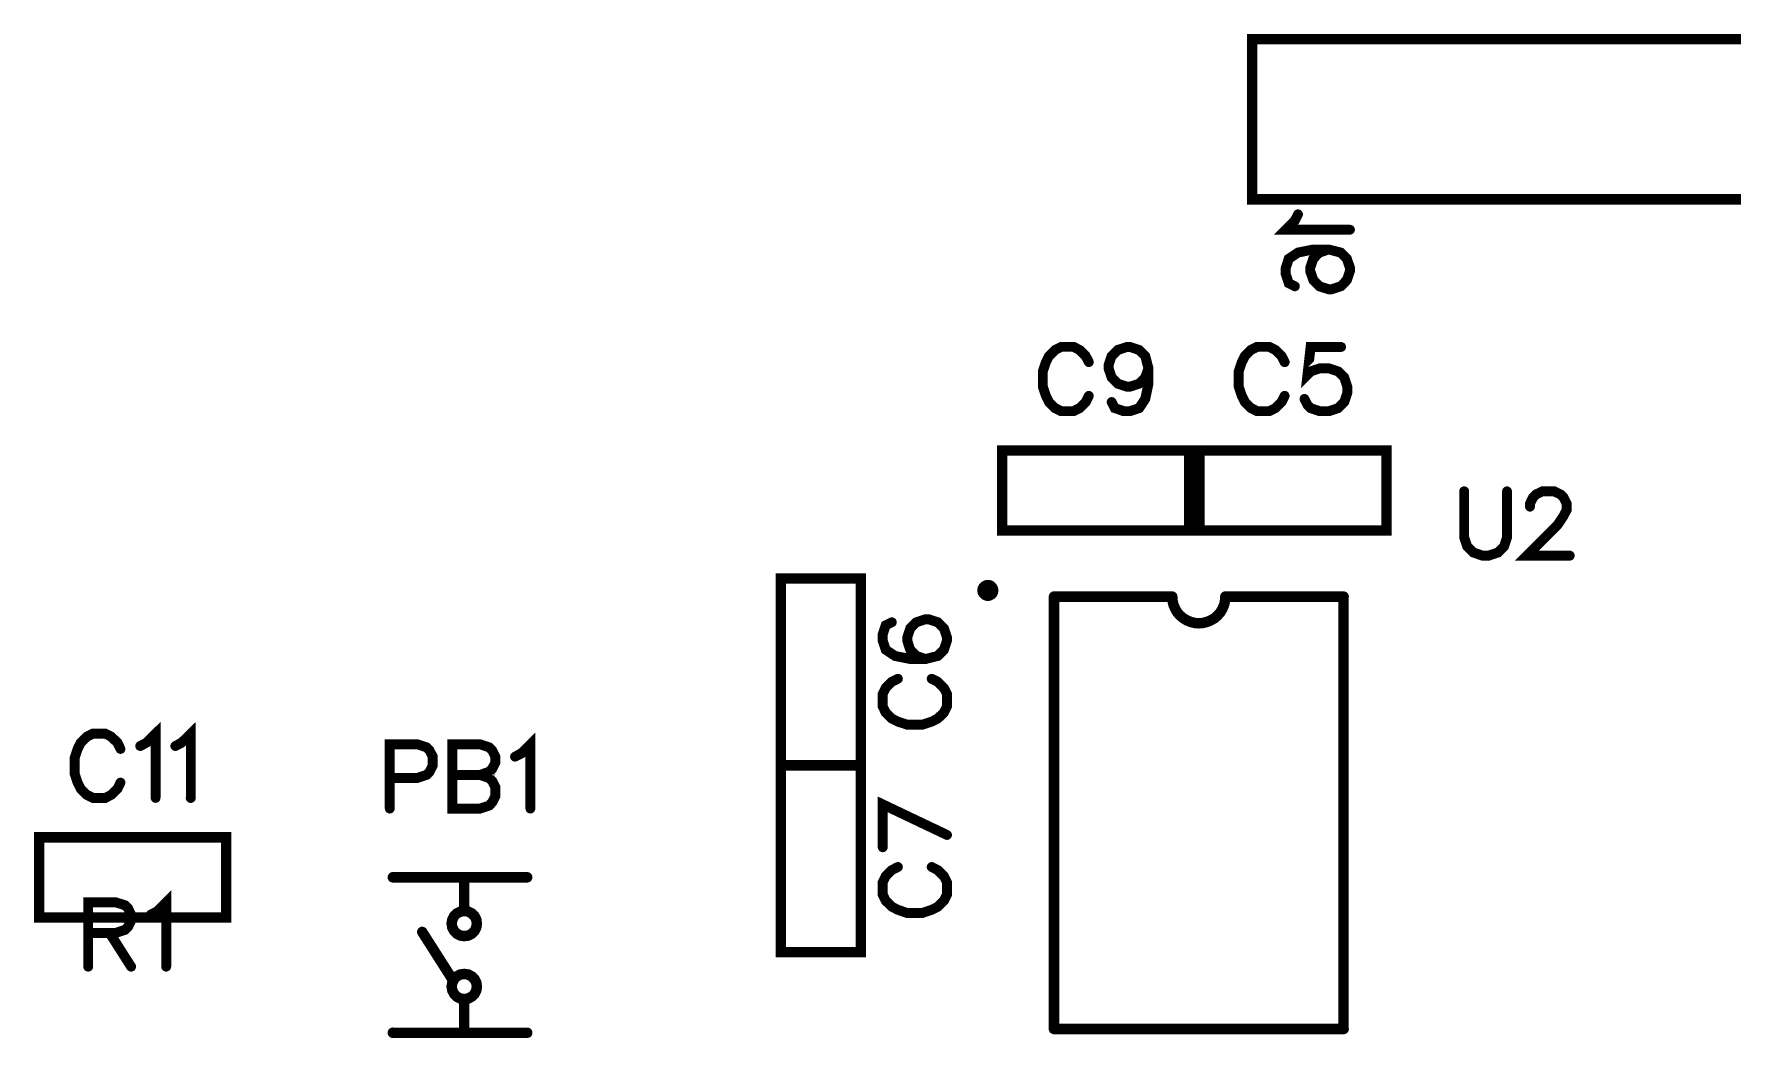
# Model space of a CAD drawing. Extents: x 0.01 to 6.15, y 0 to 8.66.
# Drawn here: x 0.137 to 1.729, y 2.131 to 3.072 of the extents above; entities that cross this region are included whole.
import ezdxf

# ---------------------------------------------------------------- set-up
doc = ezdxf.new("R2010")
doc.units = 0
doc.layers.add('Top_Silk', color=2, linetype='CONTINUOUS')

msp = doc.modelspace()

# ---------------------------------------------------------------- linework, layer by layer
at = {"layer": 'Top_Silk', "linetype": 'CONTINUOUS'}
for points, const_width in [([(2.9043, 3.0671), (1.2793, 3.0671), (1.2793, 2.917), (2.9043, 2.917), (2.9043, 3.0671)], 0.0098), ([(1.3223, 2.9029), (1.3193, 2.8971), (1.3108, 2.8885), (1.371, 2.8885)], 0.0093), ([(1.3193, 2.8355), (1.3136, 2.8384), (1.3108, 2.847), (1.3108, 2.8527), (1.3136, 2.8613), (1.3223, 2.8671), (1.3366, 2.87), (1.3509, 2.87), (1.3624, 2.8671), (1.3681, 2.8613), (1.371, 2.8527), (1.371, 2.8499), (1.3681, 2.8413), (1.3624, 2.8355), (1.3538, 2.8327), (1.3509, 2.8327), (1.3423, 2.8355), (1.3366, 2.8413), (1.3337, 2.8499), (1.3337, 2.8527), (1.3366, 2.8613), (1.3423, 2.8671), (1.3509, 2.87)], 0.0093), ([(1.1262, 2.7644), (1.1233, 2.7701), (1.1176, 2.7758), (1.1119, 2.7787), (1.1004, 2.7787), (1.0946, 2.7758), (1.0889, 2.7701), (1.086, 2.7644), (1.0831, 2.7558), (1.0831, 2.7414), (1.086, 2.7328), (1.0889, 2.727), (1.0946, 2.7213), (1.1004, 2.7184), (1.1119, 2.7184), (1.1176, 2.7213), (1.1233, 2.727), (1.1262, 2.7328)], 0.0093), ([(1.1821, 2.7586), (1.1791, 2.75), (1.1734, 2.7442), (1.1648, 2.7414), (1.162, 2.7414), (1.1533, 2.7442), (1.1476, 2.75), (1.1447, 2.7586), (1.1447, 2.7615), (1.1476, 2.7701), (1.1533, 2.7758), (1.162, 2.7786), (1.1648, 2.7786), (1.1734, 2.7758), (1.1791, 2.7701), (1.1821, 2.7586), (1.1821, 2.7442), (1.1791, 2.7299), (1.1734, 2.7213), (1.1648, 2.7184), (1.1591, 2.7184), (1.1505, 2.7213), (1.1476, 2.727)], 0.0093), ([(1.3098, 2.7644), (1.3069, 2.7701), (1.3011, 2.7758), (1.2954, 2.7787), (1.284, 2.7787), (1.2782, 2.7758), (1.2725, 2.7701), (1.2696, 2.7644), (1.2667, 2.7558), (1.2667, 2.7414), (1.2696, 2.7328), (1.2725, 2.727), (1.2782, 2.7213), (1.284, 2.7184), (1.2954, 2.7184), (1.3011, 2.7213), (1.3069, 2.727), (1.3098, 2.7328)], 0.0093), ([(1.3627, 2.7786), (1.3341, 2.7786), (1.3312, 2.7528), (1.3341, 2.7557), (1.3427, 2.7586), (1.3512, 2.7586), (1.3599, 2.7557), (1.3656, 2.75), (1.3685, 2.7414), (1.3685, 2.7357), (1.3656, 2.727), (1.3599, 2.7213), (1.3512, 2.7184), (1.3427, 2.7184), (1.3341, 2.7213), (1.3312, 2.7242), (1.3283, 2.7299)], 0.0093), ([(1.045, 2.6816), (1.2202, 2.6816), (1.2202, 2.6065), (1.045, 2.6065), (1.045, 2.6816)], 0.0098), ([(1.4052, 2.6065), (1.23, 2.6065), (1.23, 2.6816), (1.4052, 2.6816), (1.4052, 2.6065)], 0.0098), ([(1.478, 2.6433), (1.478, 2.6002), (1.4809, 2.5916), (1.4867, 2.5859), (1.4953, 2.583), (1.501, 2.583), (1.5096, 2.5859), (1.5154, 2.5916), (1.5182, 2.6002), (1.5182, 2.6433)], 0.0093), ([(1.5397, 2.6289), (1.5397, 2.6317), (1.5425, 2.6375), (1.5454, 2.6404), (1.5511, 2.6432), (1.5626, 2.6432), (1.5683, 2.6404), (1.5712, 2.6375), (1.5741, 2.6317), (1.5741, 2.626), (1.5712, 2.6203), (1.5655, 2.6117), (1.5368, 2.583), (1.5769, 2.583)], 0.0093), ([(0.9126, 2.5616), (0.8375, 2.5616), (0.8375, 2.3864), (0.9126, 2.3864), (0.9126, 2.5616)], 0.0098), ([(1.0316, 2.5454), (1.0331, 2.5457), (1.0345, 2.5464), (1.0356, 2.5475), (1.0363, 2.5489), (1.0366, 2.5504), (1.0363, 2.552), (1.0356, 2.5534), (1.0345, 2.5545), (1.0331, 2.5552), (1.0316, 2.5554), (1.0301, 2.5552), (1.0287, 2.5545), (1.0276, 2.5534), (1.0268, 2.552), (1.0266, 2.5504), (1.0268, 2.5489), (1.0276, 2.5475), (1.0287, 2.5464), (1.0301, 2.5457), (1.0316, 2.5454)], 0.0098), ([(1.0936, 2.5446), (1.0936, 2.1393)], 0.0098), ([(1.0936, 2.5446), (1.2044, 2.5446)], 0.0098), ([(1.2044, 2.5446), (1.2047, 2.5407), (1.2056, 2.5369), (1.2071, 2.5333), (1.2091, 2.5299), (1.2117, 2.5269), (1.2147, 2.5244), (1.218, 2.5224), (1.2216, 2.5209), (1.2254, 2.5199), (1.2293, 2.5196), (1.2332, 2.5199), (1.237, 2.5209), (1.2406, 2.5224), (1.244, 2.5244), (1.2469, 2.5269), (1.2495, 2.5299), (1.2515, 2.5333), (1.253, 2.5369), (1.2539, 2.5407), (1.2542, 2.5446)], 0.0098), ([(1.2542, 2.5446), (1.365, 2.5446)], 0.0098), ([(1.365, 2.5446), (1.365, 2.1393)], 0.0098), ([(0.9416, 2.5206), (0.9359, 2.5177), (0.933, 2.5091), (0.933, 2.5034), (0.9359, 2.4948), (0.9445, 2.489), (0.9588, 2.4861), (0.9732, 2.4861), (0.9846, 2.489), (0.9904, 2.4948), (0.9933, 2.5034), (0.9933, 2.5062), (0.9904, 2.5148), (0.9846, 2.5206), (0.976, 2.5234), (0.9732, 2.5234), (0.9646, 2.5206), (0.9588, 2.5148), (0.956, 2.5062), (0.956, 2.5034), (0.9588, 2.4948), (0.9646, 2.489), (0.9732, 2.4861)], 0.0093), ([(0.9473, 2.4676), (0.9416, 2.4648), (0.9358, 2.459), (0.933, 2.4533), (0.933, 2.4418), (0.9358, 2.436), (0.9416, 2.4303), (0.9473, 2.4274), (0.9559, 2.4246), (0.9703, 2.4246), (0.9789, 2.4274), (0.9846, 2.4303), (0.9904, 2.436), (0.9933, 2.4418), (0.9933, 2.4533), (0.9904, 2.459), (0.9846, 2.4648), (0.9789, 2.4676)], 0.0093), ([(0.2186, 2.4018), (0.2158, 2.4076), (0.21, 2.4133), (0.2043, 2.4162), (0.1928, 2.4162), (0.187, 2.4133), (0.1813, 2.4076), (0.1784, 2.4018), (0.1756, 2.3932), (0.1756, 2.3788), (0.1784, 2.3703), (0.1813, 2.3645), (0.187, 2.3588), (0.1928, 2.3559), (0.2043, 2.3559), (0.21, 2.3588), (0.2158, 2.3645), (0.2186, 2.3703)], 0.0093), ([(0.2371, 2.4046), (0.2429, 2.4076), (0.2515, 2.4161), (0.2515, 2.3559)], 0.0093), ([(0.2701, 2.4046), (0.2758, 2.4076), (0.2845, 2.4161), (0.2845, 2.3559)], 0.0093), ([(0.471, 2.3746), (0.4968, 2.3746), (0.5054, 2.3775), (0.5083, 2.3804), (0.5112, 2.3861), (0.5112, 2.3947), (0.5083, 2.4004), (0.5054, 2.4033), (0.4968, 2.4062), (0.471, 2.4062), (0.471, 2.3459)], 0.0093), ([(0.5297, 2.4062), (0.5297, 2.3459), (0.5556, 2.3459), (0.5642, 2.3488), (0.567, 2.3517), (0.5699, 2.3574), (0.5699, 2.366), (0.567, 2.3718), (0.5642, 2.3746), (0.5556, 2.3775), (0.5642, 2.3804), (0.567, 2.3832), (0.5699, 2.3889), (0.5699, 2.3947), (0.567, 2.4004), (0.5642, 2.4033), (0.5556, 2.4062), (0.5297, 2.4062)], 0.0093), ([(0.5884, 2.3946), (0.5942, 2.3976), (0.6028, 2.4061), (0.6028, 2.3459)], 0.0093), ([(0.9126, 2.3866), (0.8375, 2.3866), (0.8375, 2.2114), (0.9126, 2.2114), (0.9126, 2.3866)], 0.0098), ([(0.5297, 2.3775), (0.5556, 2.3775)], 0.0093), ([(0.9933, 2.3212), (0.933, 2.3499), (0.933, 2.3097)], 0.0093), ([(0.3176, 2.2439), (0.1424, 2.2439), (0.1424, 2.319), (0.3176, 2.319), (0.3176, 2.2439)], 0.0098), ([(0.9473, 2.2912), (0.9416, 2.2883), (0.9358, 2.2825), (0.933, 2.2768), (0.933, 2.2654), (0.9358, 2.2596), (0.9416, 2.2539), (0.9473, 2.251), (0.9559, 2.2481), (0.9703, 2.2481), (0.9789, 2.251), (0.9846, 2.2539), (0.9904, 2.2596), (0.9933, 2.2654), (0.9933, 2.2768), (0.9904, 2.2825), (0.9846, 2.2883), (0.9789, 2.2912)], 0.0093), ([(0.4739, 2.2815), (0.5999, 2.2815)], 0.0098), ([(0.5408, 2.2815), (0.5408, 2.25)], 0.0098), ([(0.1883, 2.2294), (0.2141, 2.2294), (0.2228, 2.2323), (0.2257, 2.2352), (0.2285, 2.2409), (0.2285, 2.2467), (0.2257, 2.2524), (0.2228, 2.2553), (0.2141, 2.2581), (0.1883, 2.2581), (0.1883, 2.1978)], 0.0093), ([(0.2471, 2.2466), (0.2528, 2.2495), (0.2615, 2.2581), (0.2615, 2.1978)], 0.0093), ([(0.529, 2.2382), (0.5296, 2.2345), (0.5313, 2.2312), (0.5339, 2.2286), (0.5372, 2.2269), (0.5408, 2.2264), (0.5445, 2.2269), (0.5478, 2.2286), (0.5504, 2.2312), (0.5521, 2.2345), (0.5526, 2.2382), (0.5521, 2.2418), (0.5504, 2.2451), (0.5478, 2.2477), (0.5445, 2.2494), (0.5408, 2.25), (0.5372, 2.2494), (0.5339, 2.2477), (0.5313, 2.2451), (0.5296, 2.2418), (0.529, 2.2382)], 0.0098), ([(0.2084, 2.2294), (0.2285, 2.1978)], 0.0093), ([(0.529, 2.187), (0.5014, 2.2303)], 0.0098), ([(0.529, 2.1791), (0.5296, 2.1755), (0.5313, 2.1722), (0.5339, 2.1696), (0.5372, 2.1679), (0.5408, 2.1673), (0.5445, 2.1679), (0.5478, 2.1696), (0.5504, 2.1722), (0.5521, 2.1755), (0.5526, 2.1791), (0.5521, 2.1828), (0.5504, 2.1861), (0.5478, 2.1887), (0.5445, 2.1904), (0.5408, 2.1909), (0.5372, 2.1904), (0.5339, 2.1887), (0.5313, 2.1861), (0.5296, 2.1828), (0.529, 2.1791)], 0.0098), ([(0.5408, 2.1398), (0.5408, 2.1634)], 0.0098), ([(0.4739, 2.1358), (0.5999, 2.1358)], 0.0098), ([(1.0936, 2.1393), (1.365, 2.1393)], 0.0098)]:
    msp.add_lwpolyline(points, dxfattribs=dict(at, const_width=const_width))
for points, const_width in [([(1.3199, 2.9029, 1), (1.3246, 2.9029, 1), (1.3199, 2.9029, 1)], 0.0046), ([(1.3687, 2.8885, 1), (1.3733, 2.8885, 1), (1.3687, 2.8885, 1)], 0.0046), ([(1.3486, 2.87, 1), (1.3532, 2.87, 1), (1.3486, 2.87, 1)], 0.0046), ([(1.317, 2.8355, 1), (1.3217, 2.8355, 1), (1.317, 2.8355, 1)], 0.0046), ([(1.3604, 2.7786, 1), (1.365, 2.7786, 1), (1.3604, 2.7786, 1)], 0.0046), ([(1.1239, 2.7644, 1), (1.1285, 2.7644, 1), (1.1239, 2.7644, 1)], 0.0046), ([(1.1797, 2.7586, 1), (1.1844, 2.7586, 1), (1.1797, 2.7586, 1)], 0.0046), ([(1.3074, 2.7644, 1), (1.3121, 2.7644, 1), (1.3074, 2.7644, 1)], 0.0046), ([(1.1239, 2.7328, 1), (1.1285, 2.7328, 1), (1.1239, 2.7328, 1)], 0.0046), ([(1.1453, 2.727, 1), (1.1499, 2.727, 1), (1.1453, 2.727, 1)], 0.0046), ([(1.3074, 2.7328, 1), (1.3121, 2.7328, 1), (1.3074, 2.7328, 1)], 0.0046), ([(1.326, 2.7299, 1), (1.3306, 2.7299, 1), (1.326, 2.7299, 1)], 0.0046), ([(1.4757, 2.6433, 1), (1.4804, 2.6433, 1), (1.4757, 2.6433, 1)], 0.0046), ([(1.5159, 2.6433, 1), (1.5205, 2.6433, 1), (1.5159, 2.6433, 1)], 0.0046), ([(1.5374, 2.6289, 1), (1.542, 2.6289, 1), (1.5374, 2.6289, 1)], 0.0046), ([(1.5746, 2.583, 1), (1.5793, 2.583, 1), (1.5746, 2.583, 1)], 0.0046), ([(1.0291, 2.5454, 1), (1.0341, 2.5454, 1), (1.0291, 2.5454, 1)], 0.0049), ([(1.0911, 2.5446, 1), (1.0961, 2.5446, 1), (1.0911, 2.5446, 1)], 0.0049), ([(1.0911, 2.5446, 1), (1.0961, 2.5446, 1), (1.0911, 2.5446, 1)], 0.0049), ([(1.202, 2.5446, 1), (1.2069, 2.5446, 1), (1.202, 2.5446, 1)], 0.0049), ([(1.202, 2.5446, 1), (1.2069, 2.5446, 1), (1.202, 2.5446, 1)], 0.0049), ([(1.2517, 2.5446, 1), (1.2567, 2.5446, 1), (1.2517, 2.5446, 1)], 0.0049), ([(1.2517, 2.5446, 1), (1.2567, 2.5446, 1), (1.2517, 2.5446, 1)], 0.0049), ([(1.3626, 2.5446, 1), (1.3675, 2.5446, 1), (1.3626, 2.5446, 1)], 0.0049), ([(1.3626, 2.5446, 1), (1.3675, 2.5446, 1), (1.3626, 2.5446, 1)], 0.0049), ([(0.9393, 2.5206, 1), (0.9439, 2.5206, 1), (0.9393, 2.5206, 1)], 0.0046), ([(0.9709, 2.4861, 1), (0.9755, 2.4861, 1), (0.9709, 2.4861, 1)], 0.0046), ([(0.945, 2.4676, 1), (0.9496, 2.4676, 1), (0.945, 2.4676, 1)], 0.0046), ([(0.9766, 2.4676, 1), (0.9812, 2.4676, 1), (0.9766, 2.4676, 1)], 0.0046), ([(0.2163, 2.4018, 1), (0.2209, 2.4018, 1), (0.2163, 2.4018, 1)], 0.0046), ([(0.2348, 2.4046, 1), (0.2395, 2.4046, 1), (0.2348, 2.4046, 1)], 0.0046), ([(0.2677, 2.4046, 1), (0.2724, 2.4046, 1), (0.2677, 2.4046, 1)], 0.0046), ([(0.5274, 2.4062, 1), (0.532, 2.4062, 1), (0.5274, 2.4062, 1)], 0.0046), ([(0.5861, 2.3946, 1), (0.5907, 2.3946, 1), (0.5861, 2.3946, 1)], 0.0046), ([(0.2163, 2.3703, 1), (0.2209, 2.3703, 1), (0.2163, 2.3703, 1)], 0.0046), ([(0.4687, 2.3746, 1), (0.4733, 2.3746, 1), (0.4687, 2.3746, 1)], 0.0046), ([(0.5274, 2.3775, 1), (0.532, 2.3775, 1), (0.5274, 2.3775, 1)], 0.0046), ([(0.5532, 2.3775, 1), (0.5579, 2.3775, 1), (0.5532, 2.3775, 1)], 0.0046), ([(0.2492, 2.3559, 1), (0.2538, 2.3559, 1), (0.2492, 2.3559, 1)], 0.0046), ([(0.2821, 2.3559, 1), (0.2868, 2.3559, 1), (0.2821, 2.3559, 1)], 0.0046), ([(0.4687, 2.3459, 1), (0.4733, 2.3459, 1), (0.4687, 2.3459, 1)], 0.0046), ([(0.6005, 2.3459, 1), (0.6051, 2.3459, 1), (0.6005, 2.3459, 1)], 0.0046), ([(0.991, 2.3212, 1), (0.9956, 2.3212, 1), (0.991, 2.3212, 1)], 0.0046), ([(0.9307, 2.3097, 1), (0.9354, 2.3097, 1), (0.9307, 2.3097, 1)], 0.0046), ([(0.945, 2.2912, 1), (0.9496, 2.2912, 1), (0.945, 2.2912, 1)], 0.0046), ([(0.9766, 2.2912, 1), (0.9812, 2.2912, 1), (0.9766, 2.2912, 1)], 0.0046), ([(0.4714, 2.2815, 1), (0.4764, 2.2815, 1), (0.4714, 2.2815, 1)], 0.0049), ([(0.5384, 2.2815, 1), (0.5433, 2.2815, 1), (0.5384, 2.2815, 1)], 0.0049), ([(0.5974, 2.2815, 1), (0.6023, 2.2815, 1), (0.5974, 2.2815, 1)], 0.0049), ([(0.2448, 2.2466, 1), (0.2494, 2.2466, 1), (0.2448, 2.2466, 1)], 0.0046), ([(0.5384, 2.25, 1), (0.5433, 2.25, 1), (0.5384, 2.25, 1)], 0.0049), ([(0.186, 2.2294, 1), (0.1907, 2.2294, 1), (0.186, 2.2294, 1)], 0.0046), ([(0.2061, 2.2294, 1), (0.2108, 2.2294, 1), (0.2061, 2.2294, 1)], 0.0046), ([(0.499, 2.2303, 1), (0.5039, 2.2303, 1), (0.499, 2.2303, 1)], 0.0049), ([(0.5265, 2.2382, 1), (0.5315, 2.2382, 1), (0.5265, 2.2382, 1)], 0.0049), ([(0.186, 2.1978, 1), (0.1907, 2.1978, 1), (0.186, 2.1978, 1)], 0.0046), ([(0.2262, 2.1978, 1), (0.2309, 2.1978, 1), (0.2262, 2.1978, 1)], 0.0046), ([(0.2591, 2.1978, 1), (0.2638, 2.1978, 1), (0.2591, 2.1978, 1)], 0.0046), ([(0.5265, 2.187, 1), (0.5315, 2.187, 1), (0.5265, 2.187, 1)], 0.0049), ([(0.5265, 2.1791, 1), (0.5315, 2.1791, 1), (0.5265, 2.1791, 1)], 0.0049), ([(0.5384, 2.1634, 1), (0.5433, 2.1634, 1), (0.5384, 2.1634, 1)], 0.0049), ([(0.4714, 2.1358, 1), (0.4764, 2.1358, 1), (0.4714, 2.1358, 1)], 0.0049), ([(0.5384, 2.1398, 1), (0.5433, 2.1398, 1), (0.5384, 2.1398, 1)], 0.0049), ([(0.5974, 2.1358, 1), (0.6023, 2.1358, 1), (0.5974, 2.1358, 1)], 0.0049), ([(1.0911, 2.1393, 1), (1.0961, 2.1393, 1), (1.0911, 2.1393, 1)], 0.0049), ([(1.0911, 2.1393, 1), (1.0961, 2.1393, 1), (1.0911, 2.1393, 1)], 0.0049), ([(1.3626, 2.1393, 1), (1.3675, 2.1393, 1), (1.3626, 2.1393, 1)], 0.0049), ([(1.3626, 2.1393, 1), (1.3675, 2.1393, 1), (1.3626, 2.1393, 1)], 0.0049)]:
    msp.add_lwpolyline(points, format="xyb", dxfattribs=dict(at, const_width=const_width))

doc.saveas('drawing.dxf')
